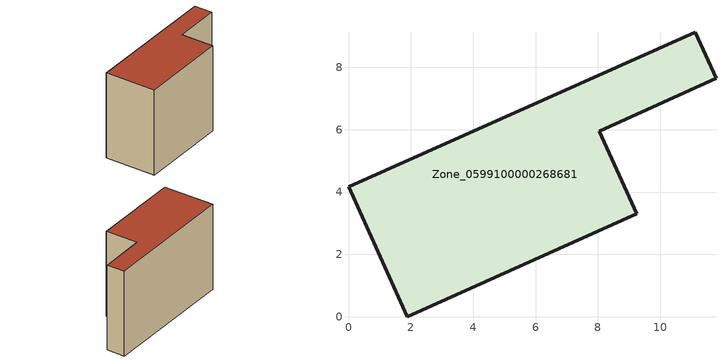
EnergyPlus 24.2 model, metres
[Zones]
Zone_0599100000268681
 floor ground (C_G): 0,4.17 11.12,9.13 11.79,7.66 8.04,5.96 9.24,3.31 1.89,0 z0
 wall outside (C_F): 1.89,0 9.24,3.31 8.04,5.96 11.79,7.66 11.12,9.13 0,4.17 1.89,0 z0:7.81
 roof outside (C_R): 11.12,9.13 0,4.17 1.89,0 9.24,3.31 8.04,5.96 11.79,7.66 z7.81
[BUILDING]
Pand.0599100000268681: North Axis=0; Terrain=City; Loads Convergence Tolerance Value=0.04; Temperature Convergence Tolerance Value=0.4; Solar Distribution=FullExterior; Maximum Number of Warmup Days=25; Minimum Number of Warmup Days=1
[Site:Location]
Rotterdam.The.Hague.AP_ZH_NLD Design_Conditions: Latitude=51.96; Longitude=4.45; Time Zone=1; Elevation=-4.5
[SITE:GROUNDTEMPERATURE:BUILDINGSURFACE]
18, 18, 18, 18, 18, 18, 18, 18, 18, 18, 18, 18
[MATERIAL] Thermal Absorptance=0.9; Solar Absorptance=0.7; Visible Absorptance=0.7
Name | Roughness | Thickness | Conductivity | Density | Specific Heat
G.TI.1946 | MediumSmooth | 0.15 | 1 | 540 | 1210
F.TI.1946 | Rough | 0.3 | 0.857143 | 1920 | 840
R.TI.1946 | MediumRough | 0.2 | 0.1 | 1500 | 1000
[CONSTRUCTION]
C_G: G.TI.1946
C_F: F.TI.1946
C_R: R.TI.1946
[ZONE]
Zone_0599100000268681: Type=1; Multiplier=1; Ceiling Height=Autocalculate; Volume=Autocalculate; Floor Area=autocalculate; Part of Total Floor Area=Yes
[ZONEINFILTRATION:DESIGNFLOWRATE]
Infil_Zone_0599100000268681: Zone or ZoneList or Space or SpaceList=Zone_0599100000268681; Schedule=AlwaysOn; Design Flow Rate Calculation Method=Flow/Area; Flow Rate per Floor Area=0.003; Constant Term Coefficient=1; Temperature Term Coefficient=0; Velocity Term Coefficient=0; Velocity Squared Term Coefficient=0
[HVACTEMPLATE:ZONE:IDEALLOADSAIRSYSTEM]
Zone_0599100000268681: Maximum Heating Supply Air Temperature=50; Minimum Cooling Supply Air Temperature=13; Maximum Heating Supply Air Humidity Ratio=0.0156; Minimum Cooling Supply Air Humidity Ratio=0.0077; Heating Limit=NoLimit; Cooling Limit=NoLimit; Dehumidification Control Type=ConstantSensibleHeatRatio; Cooling Sensible Heat Ratio=0.7; Dehumidification Setpoint=60; Humidification Control Type=None; Humidification Setpoint=30; Outdoor Air Method=None; Outdoor Air Flow Rate per Person=0.00944; Outdoor Air Flow Rate per Zone Floor Area=0; Outdoor Air Flow Rate per Zone=0; Demand Controlled Ventilation Type=None; Outdoor Air Economizer Type=NoEconomizer; Heat Recovery Type=None; Sensible Heat Recovery Effectiveness=0.7; Latent Heat Recovery Effectiveness=0.65
[ZONECONTROL:THERMOSTAT]
ThermostatControl_Zone_0599100000268681: Zone or ZoneList=Zone_0599100000268681; Control Type Schedule=DualSetpointControlType; Control 1=Thermostat_Zone_0599100000268681; Temperature Difference Between Cutout And Setpoint=0
[THERMOSTATSETPOINT:DUALSETPOINT]
Thermostat_Zone_0599100000268681: Heating Setpoint Temperature Schedule=HeatingSetpoint_Zone_0599100000268681; Cooling Setpoint Temperature Schedule=CoolingSetpoint_Zone_0599100000268681
[SCHEDULE:COMPACT]
HeatingSetpoint_Zone_0599100000268681: Through: 12/31, For: AllDays, Until: 24:00, 21
CoolingSetpoint_Zone_0599100000268681: Through: 12/31, For: AllDays, Until: 24:00, 24
DualSetpointControlType: Through: 12/31, For: AllDays, Until: 24:00, 4
AlwaysOn: Through: 12/31, For: AllDays, Until: 24:00, 1
